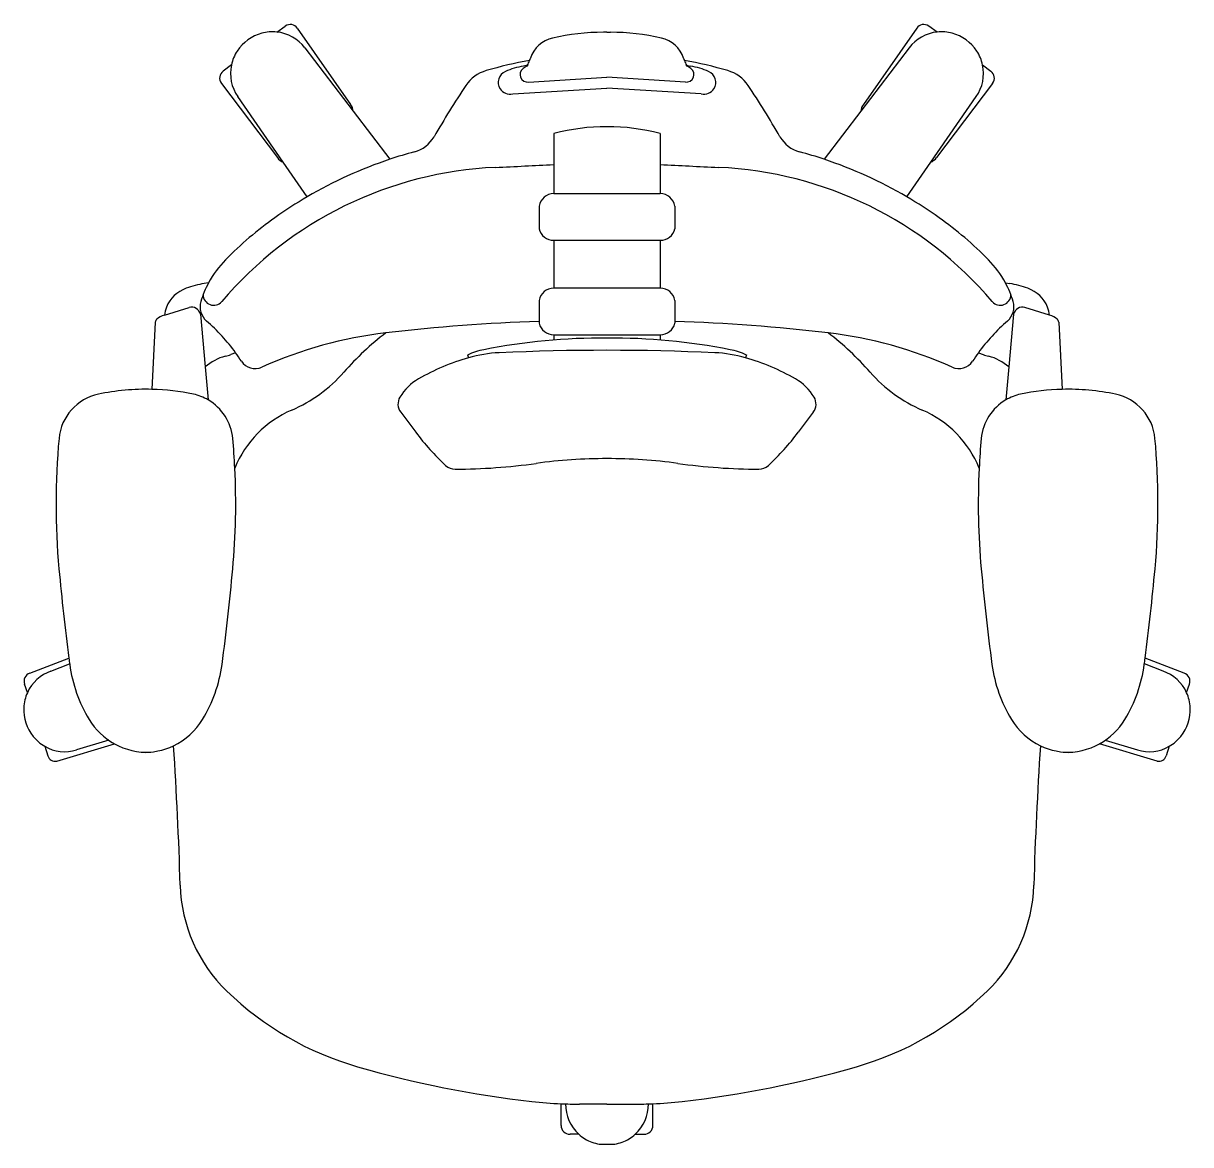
# Model space of a CAD drawing. Header units: millimetres. Extents: x -1 to 658, y 0 to 633.
import ezdxf

# ---------------------------------------------------------------- set-up
doc = ezdxf.new("R2010")
doc.units = ezdxf.units.MM
doc.layers.add('RHMereo300 - TOP', color=2, linetype='Continuous')

# ---------------------------------------------------------------- blocks, each defined once
blk = doc.blocks.new('RHMereo300 - TOP')
at = {"layer": 'RHMereo300 - TOP'}
for p, q in [((142.08, 628.22), (146.86, 631.57)), ((153.69, 630.37), (183.81, 587.35)), ((328.6, 628.07), (326.63, 628.07)), ((328.6, 628.07), (330.57, 628.07)), ((503.52, 630.37), (473.39, 587.35)), ((515.12, 628.22), (510.34, 631.57)), ((157.92, 619.31), (185.25, 583.45)), ((499.28, 619.31), (471.96, 583.45)), ((116.43, 609.59), (111.76, 606.07)), ((283.76, 609.4), (281.41, 608.99)), ((373.44, 609.4), (375.8, 608.99)), ((540.77, 609.59), (545.44, 606.07)), ((284.29, 599.94), (328.6, 602.7)), ((372.91, 599.94), (328.6, 602.7)), ((110.8, 599.21), (142.41, 557.27)), ((275.34, 593.23), (328.6, 596.55)), ((381.86, 593.23), (328.6, 596.55)), ((546.4, 599.21), (514.79, 557.27)), ((145.74, 554.67), (120.02, 591.75)), ((511.46, 554.67), (537.18, 591.75)), ((185.25, 583.45), (205.91, 556.32)), ((471.96, 583.45), (451.29, 556.32)), ((298.6, 570.82), (298.6, 536.89)), ((358.6, 570.82), (358.6, 536.89)), ((159.31, 535.12), (145.74, 554.67)), ((497.9, 535.12), (511.46, 554.67)), ((298.6, 536.89), (358.6, 536.89)), ((290.21, 529.84), (290.21, 517.04)), ((366.99, 529.84), (366.99, 517.04)), ((298.6, 510.56), (298.6, 483.51)), ((298.6, 510.56), (358.6, 510.56)), ((358.6, 510.56), (358.6, 483.51)), ((103.56, 486.52), (101.14, 486.1)), ((358.6, 483.51), (298.6, 483.51)), ((553.65, 486.52), (556.06, 486.1)), ((290.21, 476.47), (290.21, 463.67)), ((366.99, 476.47), (366.99, 463.67)), ((78.57, 468.29), (92.51, 472.55)), ((98.95, 468.82), (101.67, 439.02)), ((558.26, 468.82), (555.53, 439.02)), ((578.63, 468.29), (564.69, 472.55)), ((73.41, 464.22), (71.6, 426.32)), ((583.79, 464.22), (585.61, 426.32)), ((298.6, 457.18), (298.6, 454.21)), ((298.6, 457.18), (358.6, 457.18)), ((358.6, 457.18), (358.6, 454.21)), ((118.82, 446.99), (116.09, 445.99)), ((249.88, 445.73), (250.33, 444.18)), ((407.32, 445.73), (406.87, 444.18)), ((538.38, 446.99), (541.11, 445.99)), ((101.67, 439.02), (103.3, 420.38)), ((555.53, 439.02), (553.9, 420.38)), ((212.07, 413.35), (220.54, 402.11)), ((445.13, 413.35), (436.66, 402.11)), ((2.67, 265.98), (24.66, 274.43)), ((14.54, 267.12), (25.09, 271.17)), ((642.66, 267.12), (632.11, 271.17)), ((654.54, 265.98), (632.55, 274.43)), ((1.22, 254.94), (-0.41, 259.67)), ((655.99, 254.94), (657.61, 259.67)), ((11, 224.62), (12.74, 219.27)), ((17.83, 216.31), (50.35, 226.09)), ((47.22, 228.03), (29.02, 222.55)), ((639.37, 216.31), (606.86, 226.09)), ((609.98, 228.03), (628.18, 222.55)), ((646.2, 224.62), (644.46, 219.27)), ((302.66, 10.46), (302.66, 22.66)), ((328.6, 22.43), (313.04, 22.43)), ((328.6, 22.43), (344.16, 22.43)), ((354.54, 10.46), (354.54, 22.66)), ((312.71, 5.41), (307.71, 5.41)), ((344.49, 5.41), (349.49, 5.41))]:
    blk.add_line(p, q, dxfattribs=at)
for centre, radius, start, end in [((140.07, 604.02), 24.38, 105.4782, 146.5218), ((139.68, 605.42), 22.93, 83.99433, 105.4782), ((139.68, 605.42), 22.93, 37.29715, 83.99433), ((149.67, 627.56), 4.9, 35, 125), ((326.63, 500.65), 127.42, 90, 103.04253), ((330.57, 500.65), 127.42, 76.95747, 90), ((517.52, 605.42), 22.93, 96.00567, 142.70285), ((507.53, 627.56), 4.9, 55, 145), ((517.52, 605.42), 22.93, 74.5218, 96.00567), ((517.13, 604.02), 24.38, 33.4782, 74.5218), ((301.79, 607.9), 17.34, 103.04253, 161.24214), ((355.41, 607.9), 17.34, 18.75786, 76.95747), ((138.86, 604.82), 22.93, 146.5218, 168.00568), ((244.15, 627.47), 43.54, 339.34157, 341.24214), ((413.05, 627.47), 43.54, 198.75786, 200.65843), ((518.34, 604.82), 22.93, 11.99432, 33.4782), ((138.86, 604.82), 22.93, 168.00568, 214.74964), ((325.86, 379.75), 235.95, 100, 106.13786), ((289.51, 563.02), 46.68, 100, 113.12569), ((283.77, 604.21), 4.3, 125.86839, 276.94058), ((286.75, 600.08), 9.39, 110, 125.86839), ((301.97, 601.09), 20.02, 155.47748, 157.02023), ((244.15, 627.47), 43.54, 335.47748, 339.34157), ((331.34, 379.75), 235.95, 73.86214, 80), ((413.05, 627.47), 43.54, 200.65843, 204.52252), ((373.43, 604.21), 4.3, 263.05942, 54.13161), ((355.23, 601.09), 20.02, 22.97977, 24.52252), ((370.45, 600.08), 9.39, 54.13161, 70), ((367.69, 563.02), 46.68, 66.87431, 80), ((518.34, 604.82), 22.93, 325.25036, 11.99432), ((114.71, 602.16), 4.9, 127, 217), ((265.96, 586.75), 20.45, 106.13786, 146.36265), ((273.79, 599.83), 6.65, 113.12569, 213.48392), ((383.41, 599.83), 6.65, 326.51608, 66.87431), ((391.24, 586.75), 20.45, 33.63735, 73.86214), ((542.49, 602.16), 4.9, 323, 53), ((705.45, 294.35), 548.33, 146.36265, 149.93235), ((273.95, 599.93), 6.84, 213.48392, 281.74675), ((383.25, 599.93), 6.84, 258.25325, 326.51608), ((-48.24, 294.35), 548.33, 30.06765, 33.63735), ((177.16, 582.69), 8.12, 5.33947, 35), ((480.04, 582.69), 8.12, 145, 174.66053), ((328.6, 457.79), 116.94, 75.13564, 104.86436), ((214.99, 578.28), 18.39, 285.1885, 329.93235), ((442.21, 578.28), 18.39, 210.06765, 254.8115), ((284.81, 321.09), 248.11, 105.1885, 108.54324), ((372.39, 321.09), 248.11, 71.45676, 74.8115), ((148.89, 562.15), 8.12, 217, 247.14859), ((284.81, 321.09), 248.11, 108.54324, 120.38766), ((372.39, 321.09), 248.11, 59.61234, 71.45676), ((508.31, 562.15), 8.12, 292.85141, 323), ((275.36, 336.41), 215.56, 92.58727, 139.68066), ((-36.13, 7229.92), 6684.98, 272.587275, 272.870158), ((693.34, 7229.92), 6684.98, 267.129842, 267.412725), ((381.84, 336.41), 215.56, 40.31934, 87.41273), ((284.81, 321.09), 248.11, 120.38766, 125.40803), ((298.6, 528.37), 8.52, 90, 170.04267), ((358.6, 528.37), 8.52, 9.95733, 90), ((372.39, 321.09), 248.11, 54.59197, 59.61234), ((262.97, 351.81), 210.42, 125.40803, 135.40516), ((394.23, 351.81), 210.42, 44.59484, 54.59197), ((298.6, 519.23), 8.67, 194.5986, 270), ((358.6, 519.23), 8.67, 270, 345.4014), ((153.22, 460.02), 56.29, 135.40516, 151.91522), ((503.98, 460.02), 56.29, 28.08478, 44.59484), ((97.11, 465.78), 18.69, 109.47136, 157.99921), ((112.31, 422.79), 64.29, 100, 109.47136), ((153.22, 460.02), 56.29, 151.91522, 163.60216), ((298.6, 474.99), 8.52, 90, 170.04267), ((358.6, 474.99), 8.52, 9.95733, 90), ((503.98, 460.02), 56.29, 16.39784, 28.08478), ((544.89, 422.79), 64.29, 70.52864, 80), ((560.09, 465.78), 18.69, 22.00079, 70.52864), ((109.39, 472.92), 10.6, 163.60216, 228.94838), ((106.47, 479.74), 5.95, 179.11322, 319.68066), ((550.73, 479.74), 5.95, 220.31934, 0.88678), ((547.81, 472.92), 10.6, 311.05162, 16.39784), ((82, 457.07), 11.73, 107, 131.17614), ((97.54, 465.6), 19.16, 157.99921, 171.93858), ((94, 467.69), 5.08, 12.86679, 107), ((563.21, 467.69), 5.08, 73, 167.13321), ((559.66, 465.6), 19.16, 8.06142, 22.00079), ((575.2, 457.07), 11.73, 48.82386, 73), ((76, 463.94), 2.6, 131.17614, 173.86696), ((32.07, 384.13), 107.14, 35.92389, 48.94838), ((326.9, -601.69), 1067.07, 91.97018, 96.62739), ((298.6, 465.85), 8.67, 194.5986, 270), ((358.6, 465.85), 8.67, 270, 345.4014), ((330.31, -601.69), 1067.07, 83.37261, 88.02982), ((625.14, 384.13), 107.14, 131.05162, 144.07611), ((581.21, 463.94), 2.6, 6.13304, 48.82386), ((231.05, 223.22), 236.61, 96.62739, 114.31278), ((306.46, 324.65), 168.53, 127.55355, 138.64532), ((325.14, 117.07), 338.19, 89.41375, 101.26829), ((332.06, 117.07), 338.19, 78.73171, 90.58625), ((350.74, 324.65), 168.53, 41.35468, 52.44645), ((426.15, 223.22), 236.61, 65.68722, 83.37261), ((266.95, 409.13), 40.38, 101.26829, 115), ((328.6, -905.53), 1353.91, 87.4228, 92.5772), ((390.25, 409.13), 40.38, 65, 78.73171), ((119.96, 418.26), 27.66, 104.4983, 131.38288), ((104.69, 477.32), 33.34, 284.4983, 290), ((32.07, 384.13), 107.14, 32.85769, 35.92389), ((129.83, 447.27), 9.24, 212.85769, 294.31278), ((284.81, 323.7), 125.31, 105.97188, 120.03106), ((271.12, 371.53), 75.56, 92.5772, 105.97188), ((386.08, 371.53), 75.56, 74.02812, 87.4228), ((372.39, 323.7), 125.31, 59.96894, 74.02812), ((527.37, 447.27), 9.24, 245.68722, 327.14231), ((625.14, 384.13), 107.14, 144.07611, 147.14231), ((552.52, 477.32), 33.34, 250, 255.5017), ((537.24, 418.26), 27.66, 48.61712, 75.5017), ((117.55, 490.93), 83.14, 293.36407, 318.64532), ((539.65, 490.93), 83.14, 221.35468, 246.63593), ((236.82, 406.72), 29.42, 120.03106, 148.90406), ((420.39, 406.72), 29.42, 31.09594, 59.96894), ((47.09, 396.05), 28.13, 101.89988, 174.74937), ((68.14, 296.15), 130.22, 88.47936, 101.89988), ((68.14, 296.15), 130.22, 78.10012, 88.47936), ((89.19, 396.05), 28.13, 59.88575, 78.10012), ((568.01, 396.05), 28.13, 101.89988, 120.11425), ((589.06, 296.15), 130.22, 91.52064, 101.89988), ((589.06, 296.15), 130.22, 78.10012, 91.52064), ((610.11, 396.05), 28.13, 5.25063, 78.10012), ((89.19, 396.05), 28.13, 5.25063, 59.88575), ((218.19, 417.96), 7.66, 148.90406, 217), ((439.02, 417.96), 7.66, 323, 31.09594), ((568.01, 396.05), 28.13, 120.11425, 174.74937), ((174.58, 358.91), 60.67, 113.36407, 157.83751), ((482.62, 358.91), 60.67, 22.16249, 66.63593), ((422.32, 361.57), 404.94, 174.74937, 185.20103), ((-286.04, 361.57), 404.94, 2.86312, 5.25063), ((337.29, 490.08), 146.19, 217, 226.91432), ((319.91, 490.08), 146.19, 313.08568, 323), ((943.24, 361.57), 404.94, 174.74937, 177.13688), ((234.88, 361.57), 404.94, 354.79897, 5.25063), ((242.83, 389.09), 7.9, 226.91432, 270.32312), ((240.93, 726.79), 345.61, 270.32312, 277.92129), ((327.56, 104.2), 282.98, 89.78824, 97.92129), ((329.65, 104.2), 282.98, 82.07871, 90.21176), ((416.27, 726.79), 345.61, 262.07871, 269.67688), ((414.37, 389.09), 7.9, 269.67688, 313.08568), ((-286.04, 361.57), 404.94, 354.79897, 2.86312), ((943.24, 361.57), 404.94, 177.13688, 185.20103), ((1286.57, 440.23), 1272.76, 185.20103, 187.48549), ((-1150.29, 440.23), 1272.76, 352.35096, 354.79897), ((1807.49, 440.23), 1272.76, 185.20103, 187.64904), ((-629.37, 440.23), 1272.76, 352.51451, 354.79897), ((1286.57, 440.23), 1272.76, 187.48549, 187.64904), ((104.76, 281.52), 80.34, 187.64904, 211.28474), ((31.52, 281.52), 80.34, 328.71526, 352.35096), ((625.68, 281.52), 80.34, 187.64904, 211.28474), ((552.44, 281.52), 80.34, 328.71526, 352.35096), ((-629.37, 440.23), 1272.76, 352.35096, 352.51451), ((4.28, 261.29), 4.97, 109, 199), ((22.1, 245.47), 22.93, 109.25036, 155.61203), ((635.1, 245.47), 22.93, 24.38797, 70.74964), ((652.92, 261.29), 4.97, 341, 71), ((22.1, 245.47), 22.93, 155.61203, 177.4782), ((635.1, 245.47), 22.93, 2.5218, 24.38797), ((23.55, 245.41), 24.38, 177.4782, 218.5218), ((633.65, 245.41), 24.38, 321.4782, 2.5218), ((69.13, 259.87), 38.65, 211.28474, 240.91794), ((67.15, 259.87), 38.65, 295.4837, 328.71526), ((590.05, 259.87), 38.65, 211.28474, 244.5163), ((588.07, 259.87), 38.65, 299.08206, 328.71526), ((22.41, 244.51), 22.93, 218.5218, 240.1412), ((22.41, 244.51), 22.93, 240.1412, 286.74964), ((69.13, 259.87), 38.65, 240.91794, 272.59387), ((67.15, 259.87), 38.65, 267.40613, 295.4837), ((-2010.3, 86.23), 2098.67, 1.63516, 3.79078), ((2667.5, 86.23), 2098.67, 176.20922, 178.36484), ((590.05, 259.87), 38.65, 244.5163, 272.59387), ((588.07, 259.87), 38.65, 267.40613, 299.08206), ((634.79, 244.51), 22.93, 253.25036, 299.8588), ((634.79, 244.51), 22.93, 299.8588, 321.4782), ((16.94, 220.63), 4.42, 198, 281.72637), ((640.26, 220.63), 4.42, 258.27363, 342), ((174.16, 148.59), 86.68, 181.63516, 225.88589), ((483.04, 148.59), 86.68, 314.11411, 358.36484), ((236.26, 212.63), 175.89, 225.88589, 253.99122), ((420.94, 212.63), 175.89, 286.00878, 314.11411), ((355.14, 626.97), 606.94, 253.99122, 263.47024), ((302.07, 626.97), 606.94, 276.52976, 286.00878), ((313.04, 259.2), 236.76, 263.47024, 267.48807), ((313.04, 259.2), 236.76, 267.48807, 270), ((328.09, 22.42), 22.93, 179.64469, 227.86488), ((344.16, 259.2), 236.76, 270, 272.51193), ((329.11, 22.42), 22.93, 312.13512, 0.35531), ((344.16, 259.2), 236.76, 272.51193, 276.52976), ((307.71, 10.46), 5.05, 180, 270), ((349.49, 10.46), 5.05, 270, 0), ((328.09, 22.42), 22.93, 227.86488, 249.4782), ((326.63, 18.5), 18.74, 249.4782, 276.05126), ((330.58, 18.5), 18.74, 263.94874, 290.5218), ((329.11, 22.42), 22.93, 290.5218, 312.13512)]:
    blk.add_arc(centre, radius, start, end, dxfattribs=at)

msp = doc.modelspace()

# ---------------------------------------------------------------- block references
msp.add_blockref('RHMereo300 - TOP', (0, 0))

doc.saveas('drawing.dxf')
